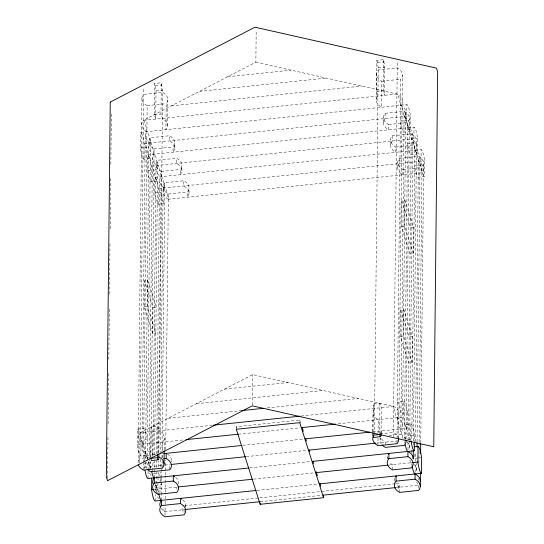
<?xml version="1.0" encoding="UTF-8"?>
<svg xmlns="http://www.w3.org/2000/svg" width="544" height="544" viewBox="0 0 544 544"><rect width="100%" height="100%" fill="white"/><g stroke="black" fill="none" stroke-linecap="round" stroke-linejoin="round"><path stroke-width="0.41" stroke-dasharray="2.72 2.04" d="M107.556 478.162L107.991 436.601M108.12 423.878L108.657 372.994M108.793 359.421L109.337 307.686M109.48 294.114L110.017 242.379M110.16 228.813L110.704 177.072M110.833 164.356L111.377 112.615M155.659 454.43L140.862 455.974A16.13 2.482 84.1 0 1 137.292 444.713L137.455 429.094L143.8 428.434A16.13 2.482 84.1 0 1 147.37 439.695L141.025 440.354A16.13 2.482 84.1 0 0 137.455 429.094M140.4 147.941L146.737 147.281A16.13 2.482 84.1 0 0 150.307 158.542L143.97 159.202A16.13 2.482 84.1 0 1 140.4 147.941L140.563 132.321L406.858 104.618A16.13 2.482 84.1 0 1 410.434 115.879L410.271 131.498L403.927 132.158A16.13 2.482 84.1 0 1 400.357 120.897L406.694 120.238A16.13 2.482 84.1 0 0 410.271 131.498M141.95 98.301L138.135 462.754A16.13 9.52 0.6 0 1 139.794 458.83L148.886 457.885M139.747 463.196L143.657 89.168M140.862 455.974L141.025 440.354M143.97 159.202L144.133 143.582A16.13 2.482 84.1 0 0 140.563 132.321M141.977 447.977L145.248 135.585M147.682 280.412L147.41 306.442L155.863 333.084L152.687 333.411L144.242 306.775L144.514 280.738L147.682 280.412L156.135 307.054L152.959 307.38L144.514 280.738M143.364 470.091L143.432 463.372M143.439 462.529L147.172 105.631A16.13 9.52 0.6 0 1 143.602 94.377L162.622 92.398A16.13 9.52 0.6 0 1 166.199 103.652L165.927 129.683A16.13 9.52 0.6 0 0 162.35 118.429L160.956 114.022L161.282 82.783L154.666 83.477L154.34 114.716L155.734 119.116L156.026 90.936L154.666 83.477M144.69 468.84A16.13 2.482 84.1 0 1 144.439 467.228L144.48 463.121M144.486 462.298L144.602 451.608L150.94 450.949A16.13 2.482 84.1 0 1 153.068 455.056M147.54 170.456L153.877 169.796A16.13 2.482 84.1 0 0 157.454 181.05L151.11 181.71A16.13 2.482 84.1 0 1 147.54 170.456L147.703 154.836L414.004 127.133A16.13 2.482 84.1 0 1 417.574 138.387L417.411 154.006L411.067 154.666A16.13 2.482 84.1 0 1 407.497 143.412L413.841 142.752A16.13 2.482 84.1 0 0 417.411 154.006M145.493 464.44L145.52 462.21M148.872 141.637L145.547 459.238A16.13 9.52 0.6 0 1 147.206 455.314A16.13 2.482 84.1 0 1 143.636 444.054A16.13 9.52 0.6 0 1 140.066 432.8L252.593 374.585L393.679 406.416A16.13 9.52 0.6 0 1 397.256 417.67A16.13 2.482 84.1 0 0 400.826 428.93A16.13 2.482 84.1 0 0 403.22 438.858M147.152 460.516L150.525 137.714L169.551 135.735A16.13 9.52 0.6 0 1 173.121 146.989L173.067 152.198A16.13 9.52 0.6 0 0 169.497 140.944L169.551 135.735M148.009 478.482L148.084 471.084M148.09 470.261L148.172 462.862A16.13 2.482 84.1 0 0 147.914 461.251M151.11 181.71L151.273 166.09A16.13 2.482 84.1 0 0 147.703 154.836M149.124 470.492L149.226 460.306M149.24 459.456L152.388 158.1M150.742 458.347L151.069 427.108L157.685 426.414L159.086 430.821A16.13 9.52 0.6 0 1 162.656 442.075L162.568 450.473M150.749 468.799L150.838 460.625M150.872 457.232L154.095 148.968A16.13 9.52 0.6 0 1 150.525 137.714M152.687 333.411L152.959 307.38M154.68 192.97L161.024 192.311A16.13 2.482 84.1 0 0 164.594 203.565L158.25 204.224A16.13 2.482 84.1 0 1 154.68 192.97L154.843 177.351L421.144 149.648A16.13 2.482 84.1 0 1 424.714 160.902L424.551 176.521L418.214 177.181A16.13 2.482 84.1 0 1 414.637 165.927L420.981 165.267A16.13 2.482 84.1 0 0 424.551 176.521M152.204 456.375L152.47 431.508L151.069 427.108M152.81 470.71L152.905 461.373M152.966 455.43L156.012 164.152M154.346 477.822L154.401 472.729M154.408 472.07L154.523 460.85M154.584 454.906L157.672 160.228L176.691 158.25A16.13 9.52 0.6 0 1 180.261 169.504L180.207 174.712A16.13 9.52 0.6 0 0 176.637 163.452L176.691 158.25M155.149 500.997L155.217 494.421M155.251 491.13L155.312 485.377A16.13 2.482 84.1 0 0 155.054 483.766M158.25 204.224L158.413 188.605A16.13 2.482 84.1 0 0 154.843 177.351M156.264 493.007L156.352 484.514M156.359 483.664L156.482 471.784M156.529 467.541L156.597 460.748M156.672 453.954L159.528 180.615M157.406 453.438L157.685 426.414M157.862 494.285L158.032 478.394M158.032 478.047L158.093 472.104M158.148 467.01L158.209 461.067M158.297 452.581L161.242 171.482A16.13 9.52 0.6 0 1 157.672 160.228M158.848 453.2L162.649 90.243L161.282 82.783M159.95 493.224L160.045 483.888M160.052 483.038L160.167 472.002M160.222 466.908L160.303 459.272M160.358 454.179L163.152 186.66M161.486 500.337L161.541 495.244M161.548 494.584L161.718 478.264M161.724 477.414L161.779 472.321M161.792 471.478L161.888 462.135M161.935 457.892L161.976 453.648M161.983 452.798L164.812 182.736L183.831 180.758A16.13 9.52 0.6 0 1 187.401 192.018L187.347 197.22A16.13 9.52 0.6 0 0 183.777 185.966L183.831 180.758M162.384 468.112L162.452 461.394M162.486 458.034L162.534 453.832M164.186 449.908L164.308 438.151M167.579 125.759L167.851 99.729M165.022 515.311L165.131 504.805M165.138 503.955L165.186 499.712M165.192 498.862L165.254 492.918M165.26 492.068L165.43 475.939M165.437 475.089L165.6 459.809M165.709 449.623L168.382 193.997A16.13 9.52 0.6 0 1 164.812 182.736M169.748 469.05L169.796 464.59M171.435 462.155L171.455 460.666M174.719 148.274L174.774 143.065M176.916 489.335L176.936 487.104M181.859 170.789L181.914 165.58M182.838 511.068L182.893 505.866M184.049 512.591L184.083 509.612A16.13 9.52 0.6 0 0 184.763 508.681M185.722 507.178L185.735 505.689M188.999 193.297L189.054 188.095M236.341 428.611L236.361 426.659L299.764 420.063L300.791 423.286M252.273 404.981L252.593 374.585M255.857 62.193L396.95 94.024A16.13 9.52 0.6 0 1 400.52 105.278A16.13 2.482 84.1 0 1 404.09 116.538A16.13 9.52 0.6 0 1 407.66 127.792A16.13 2.482 84.1 0 1 411.23 139.046A16.13 2.482 84.1 0 1 414.8 150.307A16.13 2.482 84.1 0 1 418.377 161.561A16.13 2.482 84.1 0 1 421.947 172.815L168.327 199.199A16.13 2.482 84.1 0 0 164.757 187.945A16.13 2.482 84.1 0 0 161.187 176.691A16.13 9.52 0.6 0 1 157.617 165.43A16.13 2.482 84.1 0 0 154.04 154.176A16.13 2.482 84.1 0 0 150.47 142.922A16.13 2.482 84.1 0 0 146.9 131.662A16.13 2.482 84.1 0 0 143.33 120.408L255.857 62.193L256.183 30.954M299.751 421.362L299.764 420.063M372.803 431.63L373.007 412.318M376.271 99.926L376.543 73.896M372.973 431.854L373.266 403.988L379.882 403.301L381.283 407.708L381.004 434.234M397.032 438.668L400.792 79.247A16.13 9.52 0.6 0 0 397.222 67.993L378.202 69.972A16.13 9.52 0.6 0 0 381.772 81.226L381.5 107.256A16.13 9.52 0.6 0 1 377.93 96.002L376.53 91.596L376.856 60.357L383.479 59.67L384.839 67.13L384.547 95.316L383.153 90.909L383.479 59.67M374.388 434.425L378.223 67.816L376.856 60.357M377.958 445.686L378.039 438.124M378.094 433.085L378.23 419.648A16.13 9.52 0.6 0 1 374.66 408.394L373.266 403.988M379.556 434.54L379.882 403.301M380.093 440.035L380.113 437.804M383.418 122.441L383.472 117.232M381.772 433.881L381.8 430.909A16.13 9.52 0.6 0 0 380.29 433.813M385.125 113.308L385.07 118.517A16.13 9.52 0.6 0 0 388.64 129.771L388.695 124.562A16.13 9.52 0.6 0 1 385.125 113.308L404.144 111.33A16.13 9.52 0.6 0 1 407.714 122.584L404.403 439.362M385.349 444.394L385.37 442.163A16.13 9.52 0.6 0 1 380.827 437.859M387.274 458.83L387.287 457.341M390.558 144.949L390.612 139.747M392.265 135.823L392.21 141.025A16.13 9.52 0.6 0 0 395.78 152.286L395.835 147.077A16.13 9.52 0.6 0 1 392.265 135.823L411.284 133.844A16.13 9.52 0.6 0 1 414.854 145.098L411.767 440.626M392.462 469.88L392.516 464.678A16.13 9.52 0.6 0 1 389.314 462.257M393.366 436.812L397.276 62.784M397.698 167.464L397.752 162.255M399.405 158.331L399.35 163.54A16.13 9.52 0.6 0 0 402.92 174.794L402.975 169.592A16.13 9.52 0.6 0 1 399.405 158.331L418.431 156.352A16.13 9.52 0.6 0 1 422.001 167.613L419.132 441.918M396.984 443.707L397.025 439.504M398.65 438.104L402.444 75.324M398.412 488.641L398.466 483.432L395.93 483.698M400.438 336.287L400.71 310.257L403.886 309.93L412.332 336.566L412.06 362.596L408.891 362.93L400.438 336.287L403.607 335.961L412.06 362.596M401.581 226.95L401.853 200.92L405.028 200.593L413.474 227.229L413.202 253.259L410.033 253.592L401.581 226.95L404.756 226.624L413.202 253.259M399.602 492.395L399.656 487.186L398.466 483.432M405.722 439.43A16.13 9.52 0.6 0 0 400.772 434.132L404.144 111.33M402.478 425.007L405.749 112.615M403.607 335.961L403.886 309.93M404.756 226.624L405.028 200.593M407.164 428.271A16.13 2.482 84.1 0 1 403.594 417.01L403.757 401.39L397.419 402.05A16.13 2.482 84.1 0 1 400.989 413.311L407.327 412.651L407.164 428.271L372.926 431.827M406.694 120.238L406.858 104.618M404.362 443.163L404.376 441.674M406.021 439.239L409.374 118.66M407.98 449.8L408.082 440.402M408.088 439.933L411.284 133.844M409.618 447.515L409.693 440.728M409.7 439.878L412.889 135.123M410.992 441.136A16.13 2.482 84.1 0 1 410.734 439.525L410.897 423.905L404.559 424.565A16.13 2.482 84.1 0 1 408.129 435.819L414.467 435.159L414.406 440.919M413.841 142.752L414.004 127.133M411.516 464.93L411.529 463.44M411.638 452.832L411.672 449.541M413.331 445.189L413.365 441.796M413.379 440.946L416.514 141.175M415.126 472.308L415.228 462.067M415.242 461.217L415.337 451.88M415.446 441.694L418.431 156.352M416.758 470.03L416.833 463.236M417.058 442.014L420.029 157.638M420.981 165.267L421.144 149.648M418.649 488.186L418.676 485.207A16.13 2.482 84.1 0 1 416.867 482.181M418.73 480.114L418.751 478.421M418.907 463.141L419.03 451.255M419.098 445.312L419.118 442.762M420.73 443.088L423.654 163.69M227.725 76.745L291.128 70.149M155.36 85.68L161.983 84.986M377.556 62.56L384.173 61.873M156.026 90.936L162.649 90.243M378.223 67.816L384.839 67.13M199.594 91.297L326.407 78.105M147.172 105.631L166.199 103.652M381.772 81.226L400.792 79.247M171.462 105.856L361.678 86.068M154.34 114.716L160.956 114.022M376.53 91.596L383.153 90.909M144.133 143.582L410.434 115.879M154.095 148.968L173.121 146.989M388.695 124.562L407.714 122.584M151.273 166.09L417.574 138.387M161.242 171.482L180.261 169.504M395.835 147.077L414.854 145.098M158.413 188.605L424.714 160.902M168.382 193.997L187.401 192.018M402.975 169.592L422.001 167.613M413.474 227.229L410.305 227.562L401.853 200.92M144.242 306.775L147.41 306.442M412.332 336.566L409.163 336.899L400.71 310.257M224.461 389.137L287.864 382.541M196.33 403.689L323.136 390.497M168.198 418.248L241.747 410.598M267.104 407.959L358.408 398.46M212.344 425.279L140.066 432.8A16.13 2.482 84.1 0 0 143.636 444.054A16.13 9.52 0.6 0 0 147.206 455.314A16.13 2.482 84.1 0 0 147.737 458.463M301.111 416.044L393.679 406.416A16.13 2.482 84.1 0 0 397.256 417.67A16.13 9.52 0.6 0 1 400.826 428.93A16.13 9.52 0.6 0 1 405.076 439.253M137.292 444.713L184.212 439.838M238.32 434.207L300.03 427.788M338.076 423.83L403.594 417.01M161.575 453.818L163.268 453.642M242.733 445.373L303.606 439.042M380.174 433.826L393.407 432.446A16.13 9.52 0.6 0 1 398.364 437.75M389.191 435.336L400.772 434.132M148.172 462.862L154.51 462.203M144.439 467.228L164.302 465.161M164.832 465.106L170.218 464.549M246.303 456.634L307.176 450.296M376.496 443.088L398.602 440.79M407.565 439.851L410.734 439.525M153.326 473.953L158.08 473.464A16.13 2.482 84.1 0 1 159.576 475.558M249.873 467.888L310.746 461.557M155.312 485.377L161.65 484.718A16.13 2.482 84.1 0 0 161.391 483.106M418.438 458L415.269 458.334A16.13 2.482 84.1 0 0 414.14 452.397M419.234 457.919L421.607 457.674M154.748 489.41L177.364 487.057M253.45 479.142L314.316 472.811M388.708 465.072L411.536 462.699M257.02 490.402L317.886 484.065M184.579 505.689L258.978 497.95M259.821 497.862L395.087 483.786M161.099 508.252A16.13 9.52 0.6 0 0 165.056 511.591L184.504 509.572M260.168 501.697L321.878 495.278M395.848 487.58L418.676 485.207A16.13 9.52 0.6 0 0 419.356 484.276M236.361 426.659L236.871 428.271M182.791 499.902A16.13 9.52 0.6 0 1 185.592 506.709M399.656 487.186A16.13 9.52 0.6 0 1 395.699 483.847M394.475 480.876A16.13 9.52 0.6 0 1 394.896 477.836M168.327 199.199A16.13 9.52 0.6 0 1 164.757 187.945A16.13 9.52 0.6 0 1 161.187 176.691A16.13 2.482 84.1 0 0 157.617 165.43A16.13 9.52 0.6 0 1 154.04 154.176A16.13 9.52 0.6 0 1 150.47 142.922A16.13 9.52 0.6 0 1 146.9 131.662A16.13 9.52 0.6 0 1 143.33 120.408L396.95 94.024A16.13 2.482 84.1 0 1 400.52 105.278A16.13 9.52 0.6 0 1 404.09 116.538A16.13 2.482 84.1 0 1 407.66 127.792A16.13 9.52 0.6 0 1 411.23 139.046A16.13 9.52 0.6 0 1 414.8 150.307A16.13 9.52 0.6 0 1 418.377 161.561A16.13 9.52 0.6 0 1 421.947 172.815M146.227 462.264A16.13 9.52 0.6 0 0 150.776 466.568A16.13 2.482 84.1 0 0 151.035 468.18M148.335 461.251A16.13 2.482 84.1 0 0 150.776 466.568A16.13 9.52 0.6 0 0 149.586 468.472M144.602 451.608A16.13 2.482 84.1 0 1 147.635 459.714M151.144 475.408A16.13 9.52 0.6 0 1 149.389 472.525M160.521 478.781A16.13 2.482 84.1 0 1 161.119 481.569M158.447 492.232A16.13 2.482 84.1 0 1 157.916 489.083A16.13 2.482 84.1 0 1 155.475 483.759M154.714 486.662A16.13 9.52 0.6 0 0 157.916 489.083A16.13 9.52 0.6 0 0 156.733 490.987M155.169 482.419A16.13 2.482 84.1 0 1 154.877 480.978M159.208 498.794A16.13 9.52 0.6 0 1 156.529 495.04M146.764 468.438A16.13 9.52 0.6 0 1 145.962 462.427M167.436 454.07A16.13 9.52 0.6 0 1 171.312 461.686M175.651 477.394A16.13 9.52 0.6 0 1 178.452 484.194M165.056 511.591A16.13 2.482 84.1 0 1 162.928 507.491M387.328 458.361A16.13 9.52 0.6 0 1 387.43 456.328M381.358 444.033A16.13 9.52 0.6 0 1 380.562 438.022M403.757 401.39A16.13 2.482 84.1 0 1 407.327 412.651M410.897 423.905A16.13 2.482 84.1 0 1 414.467 435.159M406.674 441.728A16.13 9.52 0.6 0 1 409.149 449.534M411.264 462.638A16.13 2.482 84.1 0 1 409.72 459.673M413.814 464.243A16.13 9.52 0.6 0 1 416.289 472.049"/><path stroke-width="0.82" d="M256.17 490.484L155.149 500.997A16.13 2.482 84.1 0 1 151.579 489.743L151.694 478.23M174.576 476.585A16.13 9.52 0.6 0 0 173.366 475.844L173.312 481.052A16.13 9.52 0.6 0 1 176.882 492.306L157.862 494.285A16.13 9.52 0.6 0 1 154.292 483.031L154.346 477.822A16.13 2.482 84.1 0 1 151.599 471.165M157.359 457.654L150.742 458.347L151.443 460.55L158.059 459.857L157.359 457.654L157.4 454.281M158.841 454.029L158.794 459.007L158.059 459.857M181.716 499.093A16.13 9.52 0.6 0 0 180.506 498.358L180.452 503.567A16.13 9.52 0.6 0 1 184.028 514.821L165.002 516.8A16.13 9.52 0.6 0 1 161.432 505.546L161.486 500.337A16.13 2.482 84.1 0 1 158.739 493.68M164.036 464.188L164.179 450.752M147.519 469.356A16.13 9.52 0.6 0 0 150.722 471.777L169.742 469.798A16.13 9.52 0.6 0 0 166.172 458.538L166.226 453.336M323.571 495.101L323.544 497.706L260.141 504.302L260.154 503.003M381.004 434.234L380.984 435.887L380.256 436.744L373.633 437.43L372.939 435.227L372.966 432.698M405.219 444.781A16.13 2.482 84.1 0 0 407.966 451.438L407.912 456.647A16.13 9.52 0.6 0 1 411.482 467.901L392.462 469.88A16.13 9.52 0.6 0 1 388.892 458.626L388.946 453.417A16.13 9.52 0.6 0 0 388.266 454.356M412.066 465.848A16.13 2.482 84.1 0 0 415.106 473.953L415.052 479.162A16.13 9.52 0.6 0 1 418.622 490.416L399.602 492.395A16.13 9.52 0.6 0 1 396.032 481.141L396.086 475.932A16.13 9.52 0.6 0 0 395.406 476.864M413.277 450.282L413.188 458.776A16.13 9.52 0.6 0 0 407.966 451.438M312.433 461.38L414.304 450.779L414.399 441.735M417.003 447.107L417.044 442.864M319.58 483.888L421.444 473.294A16.13 2.482 84.1 0 1 417.874 462.04L418.037 446.42L414.079 446.828M420.281 486.492L420.424 472.797M420.628 453.274L420.723 443.931M421.444 473.294L421.607 457.674A16.13 2.482 84.1 0 0 418.037 446.42M241.747 410.598L263.724 408.306M213.194 425.19L299.846 416.18M185.905 439.661L238.32 434.207M301.723 427.611L335.539 424.096M163.744 453.594L241.89 445.461M305.293 438.865L369.546 432.181M372.939 435.227L379.556 434.54L380.256 436.744M163.69 458.796L166.172 458.538M171.068 464.46L245.46 456.715M308.863 450.119L375.652 443.176M249.03 467.976L148.009 478.482A16.13 2.482 84.1 0 1 144.969 470.376M154.292 483.031L173.312 481.052M388.892 458.626L407.912 456.647M151.579 489.743L153.952 489.491M178.208 486.968L252.6 479.23M316.003 472.634L387.865 465.161M412.325 462.618L417.874 462.04M161.432 505.546L180.452 503.567M396.032 481.141L415.052 479.162M184.926 509.524L260.168 501.697M323.15 495.149L395.427 487.628M302.07 427.326L303.348 431.358M305.653 438.62L306.422 441.041M309.237 449.915L309.747 451.534M312.82 461.217L313.589 463.638M316.146 471.702L317.424 475.735M319.729 482.997L320.756 486.227M323.544 497.706L299.737 422.668L236.334 429.264L260.141 504.302M373.204 436.336A16.13 9.52 0.6 0 0 377.958 445.686L396.984 443.707A16.13 9.52 0.6 0 0 398.596 438.763M158.814 456.851A16.13 9.52 0.6 0 1 162.384 468.112L143.364 470.091A16.13 9.52 0.6 0 1 138.407 464.794M152.959 483.786A16.13 9.52 0.6 0 1 154.346 477.822M160.106 506.294A16.13 9.52 0.6 0 1 161.486 500.337M415.106 473.953A16.13 9.52 0.6 0 1 420.335 481.284M382.119 444.951A16.13 9.52 0.6 0 0 385.315 447.372L404.342 445.393A16.13 9.52 0.6 0 0 405.953 440.45M414.304 450.779A16.13 2.482 84.1 0 1 410.992 441.136M110.255 102.082L106.338 476.952L107.528 480.706L252.266 405.824L433.745 446.767L437.662 71.896L436.472 68.143L254.993 27.2L110.255 102.082"/></g></svg>
